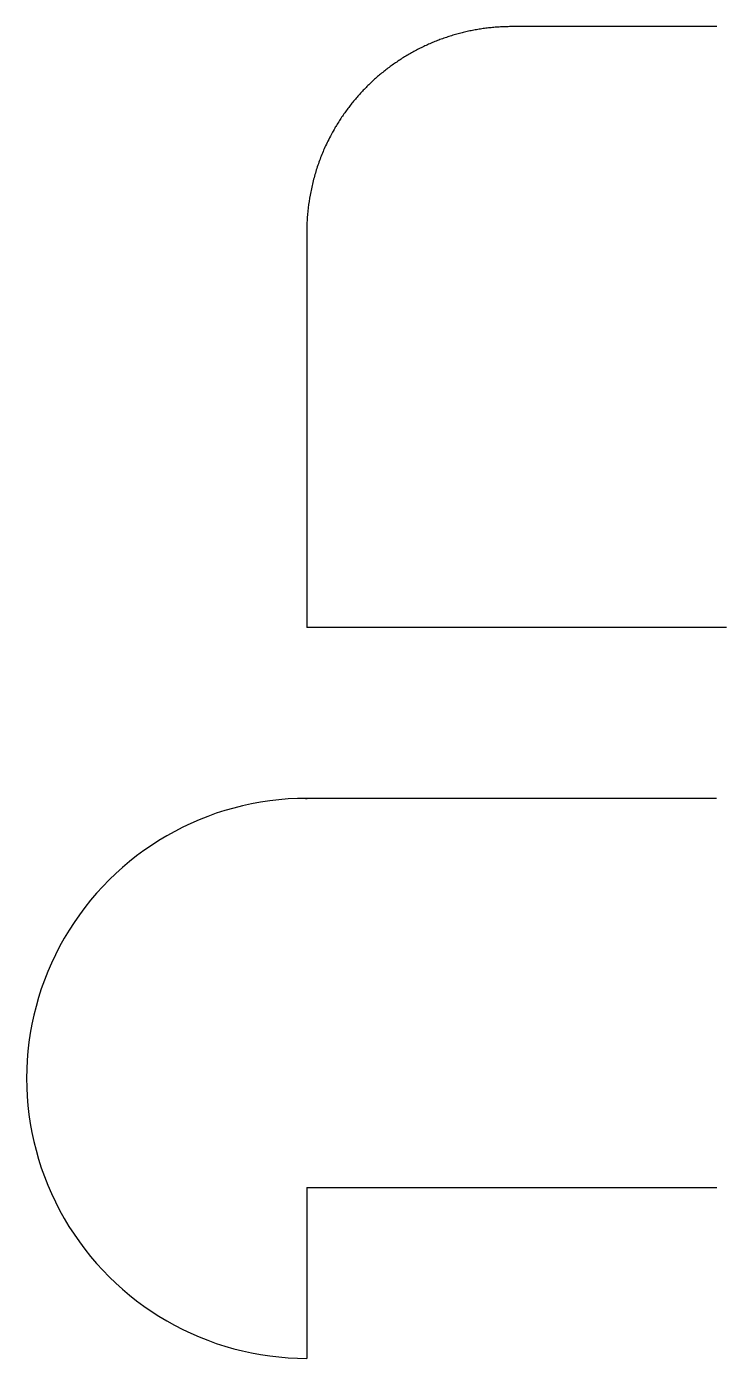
# Model space of a CAD drawing. Header units: millimetres. Extents: x -1348 to -387, y 184 to 730.
# Drawn here: x -1348.03 to -1342.91, y 720.6 to 730.35 of the extents above.
import ezdxf

# ---------------------------------------------------------------- set-up
doc = ezdxf.new("R2010")
doc.units = ezdxf.units.MM
doc.layers.add('MAIN_CASE', color=7, linetype='Continuous')

msp = doc.modelspace()

# ---------------------------------------------------------------- linework, layer by layer
at = {"layer": 'MAIN_CASE'}
for p, q in [((-1342.9117, 725.9505), (-1345.9826, 725.9505)), ((-1345.9826, 721.8505), (-1342.9825, 721.8505)), ((-1345.9826, 721.8505), (-1345.9826, 720.6005))]:
    msp.add_line(p, q, dxfattribs=at)
msp.add_arc((-1345.9835, 722.6505), 2.05, 89.96447, 270.02489, dxfattribs=at)
msp.add_rational_spline([(-1342.9825, 730.3505), (-1343.5113, 730.3505), (-1343.9969, 730.3505), (-1344.4826, 730.3505), (-1344.8857, 730.3505), (-1345.2582, 730.1962), (-1345.5433, 729.9111), (-1345.8283, 729.6261), (-1345.9826, 729.2536), (-1345.9826, 728.8505), (-1345.9826, 727.8838), (-1345.9826, 726.9171), (-1345.9826, 725.9505)], [1, 1, 1, 1, 0.949253021674, 0.949253021674, 1, 0.949253021674, 0.949253021674, 1, 1, 1, 1], degree=3, knots=[0.020027, 0.020027, 0.020027, 0.020027, 1, 1, 1, 1.785398, 1.785398, 1.785398, 2.570796, 2.570796, 2.570796, 3.569497, 3.569497, 3.569497, 3.569497], dxfattribs=at)
at = {"layer": 'MAIN_CASE', "extrusion": (7.39543e-08, 0.000119273, 1)}
msp.add_rational_spline([(-1342.9827, 724.6986), (-1343.9826, 724.6992), (-1344.9826, 724.6999), (-1345.9826, 724.7005), (-1345.9829, 724.7005), (-1345.9832, 724.7005), (-1345.9835, 724.7005)], [1, 1, 1, 1, 0.999938527926, 0.999877075205, 0.999815641836], degree=3, knots=[18.3860372, 18.3860372, 18.3860372, 18.3860372, 19.377489, 19.377489, 19.377489, 19.3779835, 19.3779835, 19.3779835, 19.3779835], dxfattribs=at)

doc.saveas('drawing.dxf')
